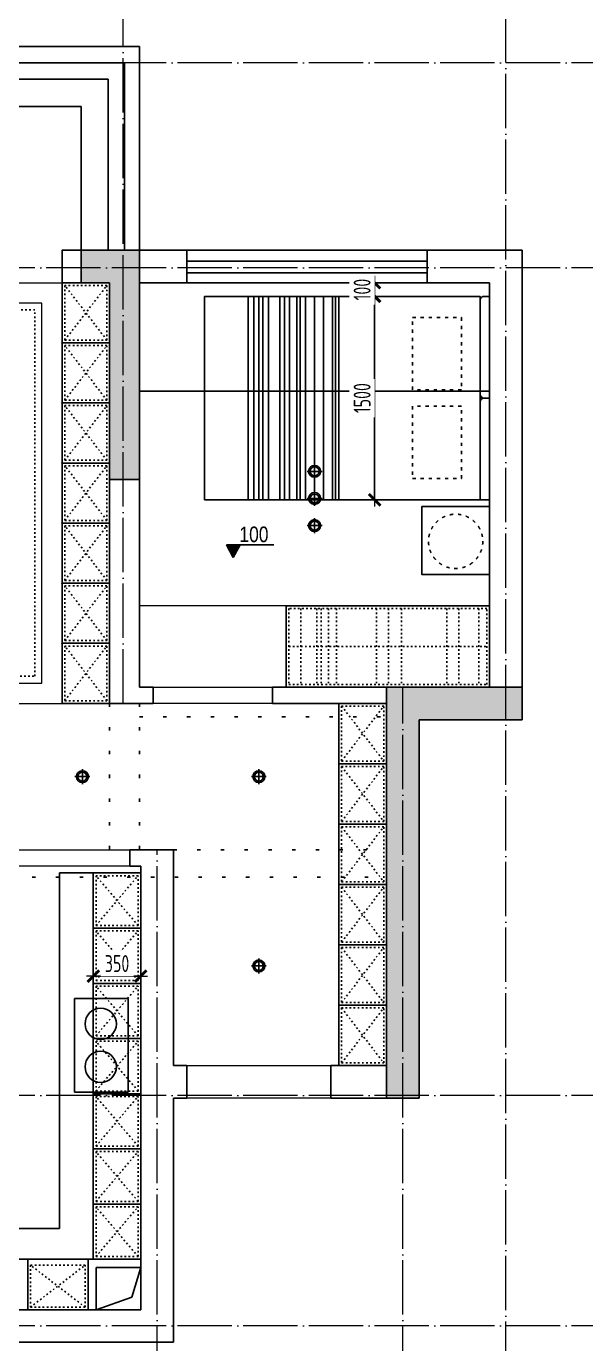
# Model space of a CAD drawing. Header units: inches. Extents: x -50945 to 250244, y -404780 to 18493.
# Drawn here: x 97260 to 101382, y -18956 to -9247 of the extents above; entities that cross this region are included whole.
import ezdxf

# ---------------------------------------------------------------- set-up
doc = ezdxf.new("R2010")
doc.units = ezdxf.units.IN
doc.header["$MEASUREMENT"] = 0
for name, pattern in [('ACAD_ISO03W100', [30, 12, -18]), ('ACAD_ISO07W100', [3.5, 0.5, -3]), ('DOTE', [2.42, 2, -0.2, 0.02, -0.2]), ('iGo户型优化10', [30, 12, -18])]:
    doc.linetypes.add(name, pattern=pattern)
for name, color, linetype in [('D-ARCHI', 250, 'Continuous'), ('EVH 立面填充', 8, 'Continuous'), ('IBS-003-建筑窗框', 3, 'Continuous'), ('IBS-050-建筑文字标注', 50, 'Continuous'), ('IBS-182-原建筑非承重墙', 150, 'Continuous'), ('IBS-200-原建筑承重墙柱', 200, 'Continuous'), ('IBS-22-原建筑梁体', 22, 'Continuous'), ('IBS-63-原建筑窗', 63, 'Continuous'), ('IDS-040-固定高家具', 40, 'Continuous'), ('IFF-31-卫浴洁具', 31, 'Continuous'), ('IFF-51-活动家具', 51, 'Continuous'), ('IRC-2-天花灯具', 2, 'Continuous')]:
    doc.layers.add(name, color=color, linetype=linetype)
for name, color, linetype, lineweight in [('墙体', 9, 'Continuous', 25), ('天棚材质标注', 2, 'Continuous', 5), ('门', 65, 'Continuous', 13)]:
    doc.layers.add(name, color=color, linetype=linetype, lineweight=lineweight)
doc.styles.add('-宋体', font='', dxfattribs={"width": 0.8})
doc.styles.add('HBA-DIMT', font='ARCHS.SHX', dxfattribs={"width": 0.8})
doc.styles.get('-宋体').set_extended_font_data('SimSun')
doc.dimstyles.new('HBA_40', dxfattribs={"dimscale": 50, "dimtxt": 2.5, "dimasz": 0.1, "dimexe": 2, "dimexo": 2.5, "dimgap": 0.6, "dimtad": 1, "dimdec": 0, "dimrnd": 5, "dimzin": 0, "dimtxsty": 'HBA-DIMT', "dimblk": 'HBA_DIMENSION_TICK', "dimblk1": 'HBA_DIMENSION_TICK', "dimblk2": 'HBA_DIMENSION_TICK', "dimcen": 0.125, "dimclrd": 44, "dimclre": 44, "dimclrt": 2, "dimadec": 0, "dimazin": 0, "dimtfac": 1, "dimtdec": 0, "dimtix": 1, "dimtmove": 1, "dimatfit": 3, "dimldrblk": 'HBA_Leader_Dot', "dimfxl": 0, "dimtvp": 1, "dimtfill": 1, "dimtolj": 1, "dimtzin": 0, "dimarcsym": 0})

# ---------------------------------------------------------------- blocks, each defined once
blk = doc.blocks.new('hrh4')
at = {"layer": 'IFF-51-活动家具'}
for p, q in [((78923.3, -27388.4), (78923.3, -28888.4)), ((78993.3, -27388.4), (78993.3, -28108.4)), ((78963.3, -28138.4), (78923.3, -28138.4)), ((78923.3, -28138.4), (78963.3, -28138.4)), ((78993.3, -28168.4), (78993.3, -28888.4)), ((78963.3, -28888.4), (78923.3, -28888.4))]:
    blk.add_line(p, q, dxfattribs=at)
at = {"layer": 'IFF-51-活动家具', "color": 7}
blk.add_line((78993.3, -27388.4), (78923.3, -27388.4), dxfattribs=at)
at = {"layer": 'IFF-51-活动家具', "color": 250}
for p, q in [((80034.2, -27388.4), (80034.2, -28888.4)), ((80058, -27388.4), (80058, -28888.4)), ((80081.9, -27388.4), (80081.9, -28888.4)), ((80147.4, -27388.4), (80147.4, -28888.4)), ((80213, -27388.4), (80213, -28888.4)), ((80278.6, -27388.4), (80278.6, -28888.4)), ((80320.3, -27388.4), (80320.3, -28888.4)), ((80344.2, -27388.4), (80344.2, -28888.4)), ((80397.8, -27388.4), (80397.8, -28888.4)), ((80433.6, -27388.4), (80433.6, -28888.4)), ((80469.4, -27388.4), (80469.4, -28888.4)), ((80552.8, -27388.4), (80552.8, -28888.4)), ((80594.6, -27388.4), (80594.6, -28888.4)), ((80624.4, -27388.4), (80624.4, -28888.4)), ((80660.2, -27388.4), (80660.2, -28888.4)), ((80701.9, -27388.4), (80701.9, -28888.4))]:
    blk.add_line(p, q, dxfattribs=at)
at = {"layer": 'IFF-51-活动家具'}
for points in [[(78923.3, -26838.4), (78923.3, -27338.4), (79423.3, -27338.4), (79423.3, -26838.4)], [(81023.3, -27388.4), (81023.3, -28888.4), (78993.3, -28888.4), (78993.3, -27388.4)]]:
    blk.add_lwpolyline(points, close=True, dxfattribs=at)
at = {"layer": 'IFF-51-活动家具', "color": 251, "linetype": 'iGo户型优化10', "ltscale": 2}
for points in [[(79131.2, -27545.5), (79131.2, -28077.9), (79491.6, -28077.9), (79491.6, -27545.5)], [(79131.2, -28731.3), (79131.2, -28198.9), (79491.6, -28198.9), (79491.6, -28731.3)]]:
    blk.add_lwpolyline(points, close=True, dxfattribs=at)
blk.add_circle((79173.3, -27082.9), 200, dxfattribs=at)
at = {"layer": 'IFF-51-活动家具'}
for centre, start, end in [((78963.3, -28108.4), 270, 0), ((78963.3, -28168.4), 0, 90), ((78963.3, -28858.4), 270, 0)]:
    blk.add_arc(centre, 30, start, end, dxfattribs=at)
blk = doc.blocks.new('A$C2C253EB8')
at = {"layer": 'IRC-2-天花灯具', "color": 250}
for p, q in [((55, 0), (55, 110)), ((0, 55), (110, 55))]:
    blk.add_line(p, q, dxfattribs=at)
at = {"layer": 'IRC-2-天花灯具', "color": 2}
blk.add_ellipse((55, 55), major_axis=(44, 0), ratio=1, start_param=1.571461413961594, end_param=7.85464672114118, dxfattribs=at)
at = {"layer": 'IRC-2-天花灯具', "color": 251}
blk.add_ellipse((55, 55), major_axis=(33, 0), ratio=1, start_param=1.570667, end_param=7.853852, dxfattribs=at)
blk = doc.blocks.new('A$C61603E42')
at = {"layer": '墙体'}
blk.add_hatch(color=256, dxfattribs=at).paths.add_polyline_path([(85, 0), (171, 157), (0, 157)])
blk.add_line((0, 157), (585, 157), dxfattribs=at)
for points in [[(0, 157), (85, 0)], [(171, 157), (85, 0)]]:
    blk.add_lwpolyline(points, dxfattribs=at)
blk = doc.blocks.new('HBA_DIMENSION_TICK')
at = {"color": 0, "linetype": 'ByBlock'}
for p, q in [((-10, 0), (0, 0)), ((0, 0), (10, 0))]:
    blk.add_line(p, q, dxfattribs=at)
at = {"color": 50, "linetype": 'ByBlock'}
blk.add_solid([(-10, -7), (-7, -10), (7, 10), (10, 7)], dxfattribs=at)
blk = doc.blocks.new('*D240')
at = {"layer": 'Defpoints', "color": 0, "transparency": 16777216}
for p in [(97753.7, -16300.2), (98103.7, -16247), (98103.7, -16300.2)]:
    blk.add_point(p, dxfattribs=at)
at = {"layer": '天棚材质标注', "color": 44, "lineweight": -2, "transparency": 16777216}
for p, q in [((97753.7, -16175.2), (97753.7, -16147)), ((98103.7, -16175.2), (98103.7, -16147)), ((97758.7, -16247), (98098.7, -16247))]:
    blk.add_line(p, q, dxfattribs=at)
at = {"layer": '天棚材质标注', "color": 44, "lineweight": -2, "transparency": 16777216, "xscale": 5, "yscale": 5, "zscale": 5, "rotation": 180}
blk.add_blockref('HBA_DIMENSION_TICK', (97753.7, -16247), dxfattribs=at)
at = {"layer": '天棚材质标注', "color": 44, "lineweight": -2, "transparency": 16777216, "xscale": 5, "yscale": 5, "zscale": 5}
blk.add_blockref('HBA_DIMENSION_TICK', (98103.7, -16247), dxfattribs=at)
at = {"layer": '天棚材质标注', "color": 2, "transparency": 16777216, "insert": (97928.7, -16154.5), "char_height": 125, "attachment_point": 5, "style": 'HBA-DIMT', "bg_fill": 3, "box_fill_scale": 1.25, "bg_fill_color": 256, "bg_fill_true_color": 13158600, "bg_fill_transparency": 0}
blk.add_mtext('\\A1;350', dxfattribs=at)
blk = doc.blocks.new('HBA_Leader_Dot')
at = {"color": 0, "linetype": 'ByBlock'}
blk.add_line((-5, 0), (-10, 0), dxfattribs=at)
at = {"color": 0, "linetype": 'ByBlock', "const_width": 5}
blk.add_lwpolyline([(-2.5, 0, 1), (2.5, 0, 1)], format="xyb", close=True, dxfattribs=at)
blk = doc.blocks.new('*D241')
at = {"layer": 'Defpoints', "color": 0, "transparency": 16777216}
for p in [(99827.1, -11236.8), (99873.8, -11236.8), (99873.8, -12736.8)]:
    blk.add_point(p, dxfattribs=at)
at = {"layer": '天棚材质标注', "color": 44, "lineweight": -2, "transparency": 16777216}
for p, q in [((99748.8, -11236.8), (99727.1, -11236.8)), ((99827.1, -12731.8), (99827.1, -11241.8)), ((99748.8, -12736.8), (99727.1, -12736.8))]:
    blk.add_line(p, q, dxfattribs=at)
at = {"layer": '天棚材质标注', "color": 44, "lineweight": -2, "transparency": 16777216, "xscale": 5, "yscale": 5, "zscale": 5}
for p, rotation in [((99827.1, -11236.8), 90), ((99827.1, -12736.8), 270)]:
    blk.add_blockref('HBA_DIMENSION_TICK', p, dxfattribs=dict(at, rotation=rotation))
at = {"layer": '天棚材质标注', "color": 2, "transparency": 16777216, "insert": (99734.6, -11986.8), "char_height": 125, "attachment_point": 5, "rotation": 90, "style": 'HBA-DIMT', "bg_fill": 3, "box_fill_scale": 1.25, "bg_fill_color": 256, "bg_fill_true_color": 13158600, "bg_fill_transparency": 0}
blk.add_mtext('\\A1;1500', dxfattribs=at)
blk = doc.blocks.new('*D242')
at = {"layer": '天棚材质标注', "color": 44, "lineweight": -2, "transparency": 16777216}
for p, q in [((99702.1, -11136.8), (99727.1, -11136.8)), ((99827.1, -11131.8), (99827.1, -11126.8)), ((99827.1, -11236.8), (99827.1, -11136.8)), ((99748.8, -11236.8), (99727.1, -11236.8)), ((99827.1, -11241.8), (99827.1, -11246.8))]:
    blk.add_line(p, q, dxfattribs=at)
at = {"layer": '天棚材质标注', "color": 44, "lineweight": -2, "transparency": 16777216, "xscale": 5, "yscale": 5, "zscale": 5}
for p, rotation in [((99827.1, -11136.8), 270), ((99827.1, -11236.8), 90)]:
    blk.add_blockref('HBA_DIMENSION_TICK', p, dxfattribs=dict(at, rotation=rotation))
at = {"layer": '天棚材质标注', "color": 2, "transparency": 16777216, "insert": (99734.6, -11186.8), "char_height": 125, "attachment_point": 5, "rotation": 90, "style": 'HBA-DIMT', "bg_fill": 3, "box_fill_scale": 1.25, "bg_fill_color": 256, "bg_fill_true_color": 13158600, "bg_fill_transparency": 0}
blk.add_mtext('\\A1;100', dxfattribs=at)
at = {"layer": 'Defpoints', "color": 0, "transparency": 16777216}
for p in [(99827.1, -11136.8), (99827.1, -11136.8), (99873.8, -11236.8)]:
    blk.add_point(p, dxfattribs=at)

msp = doc.modelspace()

# ---------------------------------------------------------------- hatches: boundary and pattern name
at = {"layer": 'EVH 立面填充'}
h = msp.add_hatch(color=256, dxfattribs=at)
h.dxf.hatch_style = 1
h.paths.add_polyline_path([(97873.95, -11136.79), (97873.95, -12586.79), (98093.95, -12586.79), (98093.95, -10896.79), (97663.95, -10896.79), (97663.95, -11136.79)])
h = msp.add_hatch(color=256, dxfattribs=at)
h.dxf.hatch_style = 1
h.paths.add_polyline_path([(100153.95, -14356.79), (100913.95, -14356.79), (100913.95, -14116.79), (99913.95, -14116.79), (99913.95, -17146.79), (100153.95, -17146.79)])

# ---------------------------------------------------------------- linework, layer by layer
for p in [(97523.95, -11579.64), (97523.95, -12022.5), (97523.95, -12465.36), (97523.95, -12908.21), (97523.95, -13351.07), (97523.95, -13793.93), (99563.95, -14681.79), (99563.95, -15126.79), (99563.95, -15571.79), (99563.95, -16016.79), (99563.95, -16461.79)]:
    msp.add_point(p)
at = {"layer": 'D-ARCHI', "color": 251, "linetype": 'DOTE', "lineweight": 5, "ltscale": 200}
for p, q in [((97973.95, -14236.79), (97973.95, -6696.54)), ((100793.95, -20645.12), (100793.95, -6696.54)), ((103613.95, -9516.54), (83286.69, -9516.54)), ((103613.95, -11026.79), (83273.95, -11026.79)), ((100033.95, -21645.12), (100033.95, -14116.79)), ((98223.65, -21645.12), (98223.65, -15316.79)), ((103613.95, -17126.79), (83286.69, -17126.79)), ((103613.95, -18825.12), (83286.69, -18825.12))]:
    msp.add_line(p, q, dxfattribs=at)
at = {"layer": 'IBS-003-建筑窗框', "color": 251, "ltscale": 10}
for p, q in [((98093.95, -9396.54), (92553.95, -9396.54)), ((98093.95, -10896.79), (98093.95, -9396.54)), ((97863.95, -9636.54), (92793.95, -9636.54)), ((97863.95, -10896.79), (97863.95, -9636.54)), ((97663.95, -9836.54), (92993.95, -9836.54)), ((97663.95, -10896.79), (97663.95, -9836.54)), ((98443.95, -10896.79), (100213.95, -10896.79)), ((100213.95, -11136.79), (98443.95, -11136.79))]:
    msp.add_line(p, q, dxfattribs=at)
at = {"layer": 'IBS-182-原建筑非承重墙'}
for p, q in [((98093.95, -10896.79), (98443.95, -10896.79)), ((98443.95, -11136.79), (98443.95, -10896.79)), ((100913.95, -10896.79), (100213.95, -10896.79)), ((100213.95, -11136.79), (100213.95, -10896.79)), ((100913.95, -14116.79), (100913.95, -10896.79)), ((98443.95, -11136.79), (98093.95, -11136.79)), ((100213.95, -11136.79), (100673.95, -11136.79)), ((100673.95, -14116.79), (100673.95, -11136.79)), ((100673.95, -11936.79), (98093.95, -11936.79)), ((97873.95, -12586.79), (97873.95, -14236.79)), ((98093.95, -12586.79), (98093.95, -14116.79)), ((98193.95, -14116.79), (98093.95, -14116.79)), ((98193.95, -14236.79), (98193.95, -14116.79)), ((99073.95, -14236.79), (99073.95, -14116.79)), ((99913.95, -14116.79), (99073.95, -14116.79)), ((98193.95, -14236.79), (97873.95, -14236.79)), ((99913.95, -14236.79), (99073.95, -14236.79)), ((98343.65, -15316.79), (98023.65, -15316.79)), ((98023.65, -15316.79), (98023.65, -15436.79)), ((98343.65, -16906.79), (98343.65, -15316.79)), ((98023.65, -15436.79), (98103.65, -15436.79)), ((98103.65, -15436.79), (98103.65, -18706.79)), ((98443.65, -16906.79), (98343.65, -16906.79)), ((98443.65, -17146.79), (98443.65, -16906.79)), ((99503.95, -17146.79), (99503.95, -16906.79)), ((99503.95, -16906.79), (99913.95, -16906.79)), ((98443.65, -17146.79), (98343.65, -17146.79)), ((98343.65, -17146.79), (98343.65, -18945.12)), ((99913.95, -17146.79), (99503.95, -17146.79)), ((97715.41, -18333.8), (97715.41, -18706.79)), ((97715.41, -18333.8), (98103.65, -18333.8)), ((97775.41, -18393.8), (97775.41, -18706.79)), ((97775.41, -18393.8), (98103.65, -18393.8)), ((98037.12, -18614.21), (98103.65, -18393.8)), ((97775.41, -18706.79), (98037.12, -18614.21)), ((96303.65, -18706.79), (98103.65, -18706.79)), ((98103.65, -18706.79), (97775.41, -18706.79)), ((96303.65, -18945.12), (98343.65, -18945.12))]:
    msp.add_line(p, q, dxfattribs=at)
msp.add_lwpolyline([(97523.95, -11136.79), (97663.95, -11136.79), (97663.95, -10896.79), (97523.95, -10896.79)], close=True, dxfattribs=at)
at = {"layer": 'IBS-200-原建筑承重墙柱', "ltscale": 0.02}
for p, q in [((97663.95, -11136.79), (97663.95, -10896.79)), ((98093.95, -10896.79), (97663.95, -10896.79)), ((98093.95, -12586.79), (98093.95, -10896.79)), ((97873.95, -11136.79), (97663.95, -11136.79)), ((97873.95, -12586.79), (97873.95, -11136.79)), ((98093.95, -12586.79), (97873.95, -12586.79)), ((99913.95, -17146.79), (99913.95, -14116.79)), ((99913.95, -14116.79), (100913.95, -14116.79)), ((100913.95, -14116.79), (100913.95, -14356.79)), ((100153.95, -17146.79), (100153.95, -14356.79)), ((100153.95, -14356.79), (100913.95, -14356.79)), ((99913.95, -17146.79), (100153.95, -17146.79))]:
    msp.add_line(p, q, dxfattribs=at)
at = {"layer": 'IBS-22-原建筑梁体', "linetype": 'ACAD_ISO07W100', "ltscale": 50}
for p, q in [((97873.95, -14236.79), (97873.95, -15316.79)), ((98093.95, -14236.79), (98093.95, -15316.79)), ((98093.95, -14336.79), (99913.95, -14336.79)), ((98343.65, -15316.79), (99913.95, -15316.79)), ((94503.65, -15516.79), (99913.95, -15516.79))]:
    msp.add_line(p, q, dxfattribs=at)
at = {"layer": 'IBS-63-原建筑窗'}
for p, q in [((97983.95, -9516.54), (92673.95, -9516.54)), ((97983.95, -10896.79), (97983.95, -9516.54)), ((98443.95, -10976.79), (100213.95, -10976.79)), ((98443.95, -11064.37), (100213.95, -11064.37))]:
    msp.add_line(p, q, dxfattribs=at)
at = {"layer": 'IDS-040-固定高家具'}
for p, q in [((97523.95, -11136.79), (97523.95, -14236.79)), ((97523.95, -11136.79), (97873.95, -11136.79)), ((97523.95, -11579.64), (97873.95, -11579.64)), ((97523.95, -12022.5), (97873.95, -12022.5)), ((97523.95, -12465.36), (97873.95, -12465.36)), ((97523.95, -12908.21), (97873.95, -12908.21)), ((97523.95, -13351.07), (97873.95, -13351.07)), ((100673.95, -13516.79), (99173.95, -13516.79)), ((99173.95, -14116.79), (99173.95, -13516.79)), ((97523.95, -13793.93), (97873.95, -13793.93)), ((97523.95, -14236.79), (97873.95, -14236.79)), ((99563.95, -16906.79), (99563.95, -14236.79)), ((99563.95, -14681.79), (99913.95, -14681.79)), ((99563.95, -15126.79), (99913.95, -15126.79)), ((97753.65, -15486.79), (97753.65, -18333.8)), ((97753.65, -15486.79), (98103.65, -15486.79)), ((99563.95, -15571.79), (99913.95, -15571.79)), ((97753.65, -15893.5), (98103.65, -15893.5)), ((99563.95, -16016.79), (99913.95, -16016.79)), ((97753.65, -16300.22), (98103.65, -16300.22)), ((99563.95, -16461.79), (99913.95, -16461.79)), ((97753.65, -16706.93), (98103.65, -16706.93)), ((97753.65, -17113.65), (98103.65, -17113.65)), ((97753.65, -17520.36), (98103.65, -17520.36)), ((97753.65, -17927.08), (98103.65, -17927.08)), ((96303.65, -18333.8), (97715.41, -18333.8)), ((97270.32, -18333.8), (97270.32, -18706.79))]:
    msp.add_line(p, q, dxfattribs=at)
at = {"layer": 'IDS-040-固定高家具', "linetype": 'ACAD_ISO03W100'}
for p, q in [((97543.95, -11559.64), (97853.95, -11156.79)), ((97853.95, -11559.64), (97543.95, -11156.79)), ((97543.95, -12002.5), (97853.95, -11599.64)), ((97853.95, -12002.5), (97543.95, -11599.64)), ((97543.95, -12445.36), (97853.95, -12042.5)), ((97853.95, -12445.36), (97543.95, -12042.5)), ((97543.95, -12888.21), (97853.95, -12485.36)), ((97853.95, -12888.21), (97543.95, -12485.36)), ((97543.95, -13331.07), (97853.95, -12928.21)), ((97853.95, -13331.07), (97543.95, -12928.21)), ((97543.95, -13773.93), (97853.95, -13371.07)), ((97853.95, -13773.93), (97543.95, -13371.07)), ((99283.11, -13536.79), (99283.11, -14096.79)), ((99399.74, -13536.79), (99399.74, -14096.79)), ((99433.44, -13536.79), (99433.44, -14096.79)), ((99487.87, -13536.79), (99487.87, -14096.79)), ((99544.89, -13536.79), (99544.89, -14096.79)), ((99840.38, -13536.79), (99840.38, -14096.79)), ((99928.5, -13536.79), (99928.5, -14096.79)), ((100024.4, -13536.79), (100024.4, -14096.79)), ((100358.77, -13536.79), (100358.77, -14096.79)), ((100446.89, -13536.79), (100446.89, -14096.79)), ((100594.63, -13536.79), (100594.63, -14096.79)), ((97543.95, -14216.79), (97853.95, -13813.93)), ((97853.95, -14216.79), (97543.95, -13813.93)), ((99193.95, -13816.79), (100653.95, -13816.79)), ((99583.95, -14661.79), (99893.95, -14256.79)), ((99583.95, -14256.79), (99893.95, -14661.79)), ((99583.95, -15106.79), (99893.95, -14701.79)), ((99583.95, -14701.79), (99893.95, -15106.79)), ((99583.95, -15551.79), (99893.95, -15146.79)), ((99583.95, -15146.79), (99893.95, -15551.79)), ((97773.65, -15873.5), (98083.65, -15506.79)), ((98083.65, -15873.5), (97773.65, -15506.79)), ((99583.95, -15996.79), (99893.95, -15591.79)), ((99583.95, -15591.79), (99893.95, -15996.79)), ((97773.65, -16280.22), (98083.65, -15913.5)), ((98083.65, -16280.22), (97773.65, -15913.5)), ((99583.95, -16441.79), (99893.95, -16036.79)), ((99583.95, -16036.79), (99893.95, -16441.79)), ((97773.65, -16686.93), (98083.65, -16320.22)), ((98083.65, -16686.93), (97773.65, -16320.22)), ((99583.95, -16886.79), (99893.95, -16481.79)), ((99583.95, -16481.79), (99893.95, -16886.79)), ((97773.65, -17093.65), (98083.65, -16726.93)), ((98083.65, -17093.65), (97773.65, -16726.93)), ((97773.65, -17500.36), (98083.65, -17133.65)), ((98083.65, -17500.36), (97773.65, -17133.65)), ((97773.65, -17907.08), (98083.65, -17540.36)), ((98083.65, -17907.08), (97773.65, -17540.36)), ((97773.65, -18313.8), (98083.65, -17947.08)), ((98083.65, -18313.8), (97773.65, -17947.08)), ((97290.32, -18686.79), (97693.99, -18376.79)), ((97693.99, -18686.79), (97290.32, -18376.79))]:
    msp.add_line(p, q, dxfattribs=at)
for points in [[(97543.95, -11559.64), (97853.95, -11559.64), (97853.95, -11156.79), (97543.95, -11156.79)], [(97543.95, -12002.5), (97853.95, -12002.5), (97853.95, -11599.64), (97543.95, -11599.64)], [(97543.95, -12445.36), (97853.95, -12445.36), (97853.95, -12042.5), (97543.95, -12042.5)], [(97543.95, -12888.21), (97853.95, -12888.21), (97853.95, -12485.36), (97543.95, -12485.36)], [(97543.95, -13331.07), (97853.95, -13331.07), (97853.95, -12928.21), (97543.95, -12928.21)], [(97543.95, -13773.93), (97853.95, -13773.93), (97853.95, -13371.07), (97543.95, -13371.07)], [(99193.95, -14096.79), (100653.95, -14096.79), (100653.95, -13536.79), (99193.95, -13536.79)], [(97543.95, -14216.79), (97853.95, -14216.79), (97853.95, -13813.93), (97543.95, -13813.93)], [(99583.95, -14661.79), (99893.95, -14661.79), (99893.95, -14256.79), (99583.95, -14256.79)], [(99583.95, -15106.79), (99893.95, -15106.79), (99893.95, -14701.79), (99583.95, -14701.79)], [(99583.95, -15551.79), (99893.95, -15551.79), (99893.95, -15146.79), (99583.95, -15146.79)], [(97773.65, -15873.5), (98083.65, -15873.5), (98083.65, -15506.79), (97773.65, -15506.79)], [(99583.95, -15996.79), (99893.95, -15996.79), (99893.95, -15591.79), (99583.95, -15591.79)], [(97773.65, -16280.22), (98083.65, -16280.22), (98083.65, -15913.5), (97773.65, -15913.5)], [(99583.95, -16441.79), (99893.95, -16441.79), (99893.95, -16036.79), (99583.95, -16036.79)], [(97773.65, -16686.93), (98083.65, -16686.93), (98083.65, -16320.22), (97773.65, -16320.22)], [(99583.95, -16886.79), (99893.95, -16886.79), (99893.95, -16481.79), (99583.95, -16481.79)], [(97773.65, -17093.65), (98083.65, -17093.65), (98083.65, -16726.93), (97773.65, -16726.93)], [(97773.65, -17500.36), (98083.65, -17500.36), (98083.65, -17133.65), (97773.65, -17133.65)], [(97773.65, -17907.08), (98083.65, -17907.08), (98083.65, -17540.36), (97773.65, -17540.36)], [(97773.65, -18313.8), (98083.65, -18313.8), (98083.65, -17947.08), (97773.65, -17947.08)], [(97290.32, -18686.79), (97693.99, -18686.79), (97693.99, -18376.79), (97290.32, -18376.79)]]:
    msp.add_lwpolyline(points, close=True, dxfattribs=at)
at = {"layer": 'IFF-31-卫浴洁具', "ltscale": 0.02}
for p, q in [((98009.47, -16412.4), (97615.77, -16412.4)), ((97615.77, -17101.38), (97615.77, -16412.4)), ((98009.47, -17101.38), (98009.47, -16412.4)), ((98009.47, -17101.38), (97615.77, -17101.38))]:
    msp.add_line(p, q, dxfattribs=at)
for centre in [(97808.14, -16598.74, 0), (97808.14, -16915.04, 0)]:
    msp.add_circle(centre, 115.29, dxfattribs=at)
at = {"layer": 'IFF-51-活动家具'}
for p, q in [((97503.65, -15486.79), (97503.65, -18106.79)), ((98103.65, -15486.79), (97503.65, -15486.79)), ((96303.65, -18106.79), (97503.65, -18106.79))]:
    msp.add_line(p, q, dxfattribs=at)
at = {"layer": 'IRC-2-天花灯具', "linetype": 'ACAD_ISO03W100'}
msp.add_lwpolyline([(92353.95, -14036.79), (97323.95, -14036.79), (97323.95, -11336.79), (92353.95, -11336.79)], close=True, dxfattribs=at)
at = {"layer": '天棚材质标注', "color": 1}
for p, q in [((92913.95, -11136.79), (97523.95, -11136.79)), ((99173.95, -13516.79), (98093.95, -13516.79)), ((92153.95, -14236.79), (97523.95, -14236.79))]:
    msp.add_line(p, q, dxfattribs=at)
msp.add_lwpolyline([(92303.95, -14086.79), (97373.95, -14086.79), (97373.95, -11286.79), (92303.95, -11286.79)], close=True, dxfattribs=at)
at = {"layer": '门', "color": 8, "lineweight": 5}
for points in [[(98193.95, -14116.79), (99073.95, -14116.79), (99073.95, -14236.79), (98193.95, -14236.79)], [(96443.65, -15316.79), (98023.65, -15316.79), (98023.65, -15436.79), (96443.65, -15436.79)], [(98443.65, -16906.79), (99503.95, -16906.79), (99503.95, -17146.79), (98443.65, -17146.79)]]:
    msp.add_lwpolyline(points, close=True, dxfattribs=at)

# ---------------------------------------------------------------- block references
at = {"layer": 'IBS-050-建筑文字标注', "color": 160, "linetype": 'ByBlock', "xscale": 0.6, "yscale": 0.6, "zscale": 0.6}
msp.add_blockref('A$C61603E42', (98734.26, -13161.19), dxfattribs=at)
at = {"layer": 'IFF-51-活动家具', "rotation": 180}
msp.add_blockref('hrh4', (179597.23, -40125.22), dxfattribs=at)
at = {"layer": 'IRC-2-天花灯具', "rotation": 180}
for p in [(99439.21, -12471.63), (99439.21, -12671.63), (99439.21, -12871.63), (97728.8, -14721.79), (99028.8, -14721.79), (99028.8, -16116.79)]:
    msp.add_blockref('A$C2C253EB8', p, dxfattribs=at)

# ---------------------------------------------------------------- texts
at = {"layer": 'IBS-050-建筑文字标注', "linetype": 'ByBlock', "insert": (98937.65, -12991.79), "char_height": 115, "width": 1928.1715, "attachment_point": 5, "style": '-宋体'}
msp.add_mtext('{\\fArial Unicode MS|b0|i0|c0|p0;100}', dxfattribs=at)

# ---------------------------------------------------------------- next in the draw order: dimensions: what is measured, and where the dimension line sits
at = {"layer": '天棚材质标注', "color": 1}
dim = msp.add_linear_dim(base=(99827.13, -11236.79), p1=(99873.82, -12736.79), p2=(99873.82, -11236.79), angle=90, dimstyle='HBA_40', dxfattribs=at)
dim.commit()
dim.dimension.update_dxf_attribs({"geometry": '*D241', "text_midpoint": (99734.63, -11986.79)})
dim = msp.add_linear_dim(base=(98103.65, -16247.01), p1=(97753.65, -16300.22), p2=(98103.65, -16300.22), dimstyle='HBA_40', dxfattribs=at)
dim.commit()
dim.dimension.update_dxf_attribs({"geometry": '*D240', "text_midpoint": (97928.65, -16154.51)})

# ---------------------------------------------------------------- next in the draw order: dimensions: what is measured, and where the dimension line sits
dim = msp.add_linear_dim(base=(99827.13, -11136.79), p1=(99873.82, -11236.79), p2=(99827.13, -11136.79), angle=90, dimstyle='HBA_40', dxfattribs=at)
dim.commit()
dim.dimension.update_dxf_attribs({"geometry": '*D242', "text_midpoint": (99734.63, -11186.79)})

doc.saveas('drawing.dxf')
